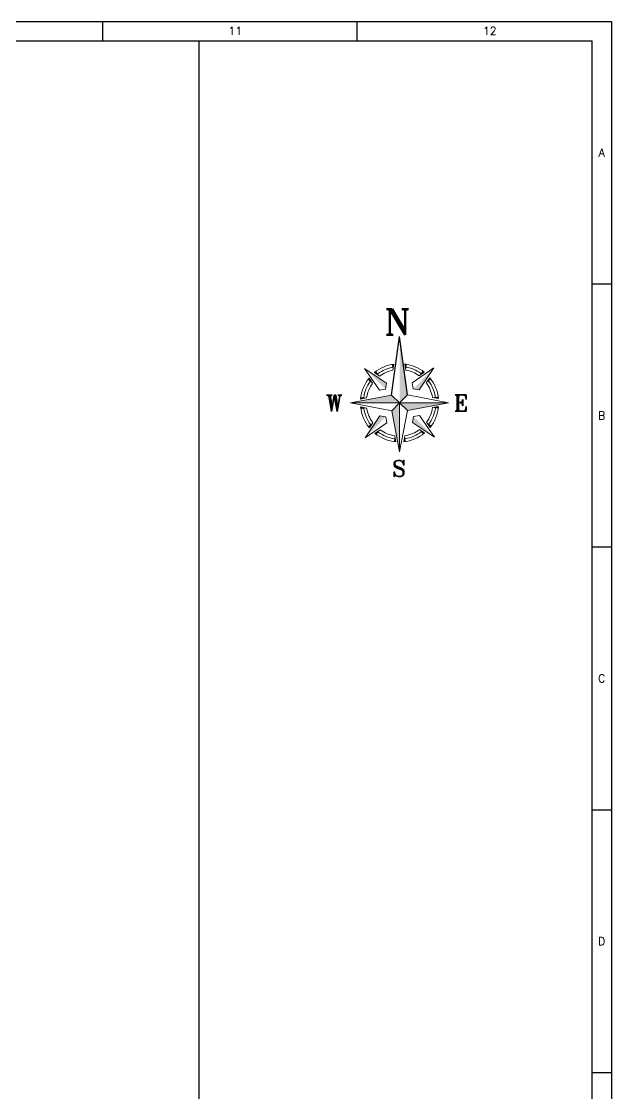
# Model space of a CAD drawing. Extents: x 2733443 to 3206532, y -1516114 to -1264405.
# Drawn here: x 3194558 to 3206532, y -1315556 to -1293818 of the extents above; entities that cross this region are included whole.
import ezdxf
from ezdxf.enums import TextEntityAlignment as Align

# ---------------------------------------------------------------- set-up
doc = ezdxf.new("R2010")
doc.units = 0
doc.header["$MEASUREMENT"] = 0
doc.linetypes.add('1', pattern=[0, 0, 0])
for name, color, linetype in [('TEXT', 5, '1'), ('TITLE', 7, 'Continuous'), ('walls', 1, 'Continuous')]:
    doc.layers.add(name, color=color, linetype=linetype)
doc.styles.add('ROMANS', font='romans.shx')
doc.styles.add('RT', font='romant.shx')

# ---------------------------------------------------------------- blocks, each defined once
blk = doc.blocks.new('A$C772B36EA')
at = {"layer": 'TITLE', "color": 5}
for p in [(-343, 338), (338, 343)]:
    blk.add_line(p, (0, 2877), dxfattribs=at)
at = {"layer": 'TITLE', "color": 8, "lineweight": 5}
for p, q in [((-566, 858), (-1516, 1493)), ((-866, 553), (-1516, 1493)), ((-287, 1418), (-252, 1683)), ((-287, 1418), (-252, 1683)), ((270, 1421), (233, 1686)), ((270, 1421), (233, 1686)), ((270, 1421), (233, 1686)), ((553, 866), (1493, 1516)), ((858, 566), (1493, 1516)), ((-1173, 847), (-1326, 1068)), ((-865, 1160), (-1088, 1309)), ((847, 1173), (1068, 1326)), ((1160, 865), (1309, 1088)), ((-606, 597), (-866, 553)), ((-606, 597), (-566, 858)), ((597, 606), (553, 866)), ((597, 606), (858, 566)), ((-343, 338), (-2128, 0)), ((-2128, 0), (0, 0)), ((0, 0), (-2128, 0)), ((-338, -343), (-2128, 0)), ((-1432, 209), (-1695, 156)), ((0, 0), (-343, 338)), ((-343, 338), (0, 0)), ((-338, -343), (0, 0)), ((0, 0), (-338, -343)), ((0, 0), (338, 343)), ((338, 343), (0, 0)), ((0, 0), (343, -338)), ((343, -338), (0, 0)), ((0, 0), (0, -2128)), ((0, -2128), (0, 0)), ((0, 0), (2128, 0)), ((2128, 0), (0, 0)), ((338, 343), (2128, 0)), ((343, -338), (2128, 0)), ((1428, 230), (1692, 182)), ((-1428, -230), (-1692, -182)), ((-338, -343), (0, -2128)), ((343, -338), (0, -2128)), ((1432, -209), (1695, -156)), ((-858, -566), (-1493, -1516)), ((-553, -866), (-1493, -1516)), ((-1160, -865), (-1309, -1088)), ((-597, -606), (-858, -566)), ((-597, -606), (-553, -866)), ((606, -597), (566, -858)), ((566, -858), (1516, -1493)), ((606, -597), (866, -553)), ((866, -553), (1516, -1493)), ((1173, -847), (1326, -1068)), ((-847, -1173), (-1068, -1326)), ((865, -1160), (1088, -1309)), ((-209, -1432), (-156, -1695)), ((230, -1428), (182, -1692))]:
    blk.add_line(p, q, dxfattribs=at)
for radius, start, end in [(1702, 98.5269, 129.7262), (1575, 99.8514, 126.7077), (1447, 101.4218, 126.7077), (1702, 51.1427, 82.1348), (1575, 54.1612, 80.8143), (1447, 54.1612, 79.2487), (1702, 141.1427, 174.7262), (1575, 9.1612, 36.7077), (1702, 6.1427, 39.7262), (1575, 144.1612, 171.7077), (1447, 144.1612, 171.7077), (1447, 9.1612, 36.7077), (1702, 186.1427, 219.7262), (1575, 189.1612, 216.7077), (1447, 189.1612, 216.7077), (1447, 324.1612, 351.7077), (1575, 324.1612, 351.7077), (1702, 321.1427, 354.7262), (1702, 231.1427, 264.7262), (1575, 234.1612, 261.7077), (1447, 234.1612, 261.7077), (1702, 276.1427, 309.7262), (1447, 279.1612, 306.7077), (1575, 279.1612, 306.7077)]:
    blk.add_arc((0, 0), radius, start, end, dxfattribs=at)
at = {"layer": 'TITLE', "color": 5}
blk.add_solid([(0, 2877), (338, 343), (0, 0)], dxfattribs=at)
at = {"layer": 'TITLE', "color": 8, "lineweight": 5}
for points in [[(-1516, 1493), (-566, 858), (-606, 597)], [(-252, 1683), (-340, 1668), (-287, 1418)], [(233, 1686), (320, 1672), (270, 1421)], [(1493, 1516), (858, 566), (597, 606)], [(-1326, 1068), (-1380, 997), (-1173, 847)], [(-1088, 1309), (-1017, 1365), (-865, 1160)], [(1068, 1326), (997, 1380), (847, 1173)], [(1309, 1088), (1365, 1017), (1160, 865)], [(-2128, 0), (-343, 338), (0, 0)], [(-1684, 245), (-1695, 156), (-1432, 209)], [(0, -2128), (-338, -343), (0, 0)], [(2128, 0), (343, -338), (0, 0)], [(1680, 271), (1692, 182), (1428, 230)], [(-1680, -271), (-1692, -182), (-1428, -230)], [(1684, -245), (1695, -156), (1432, -209)], [(-1493, -1516), (-858, -566), (-597, -606)], [(-1309, -1088), (-1365, -1017), (-1160, -865)], [(1516, -1493), (566, -858), (606, -597)], [(1326, -1068), (1380, -997), (1173, -847)], [(-1068, -1326), (-997, -1380), (-847, -1173)], [(1088, -1309), (1017, -1365), (865, -1160)], [(-245, -1684), (-156, -1695), (-209, -1432)], [(271, -1680), (182, -1692), (230, -1428)]]:
    blk.add_solid(points, dxfattribs=at)
blk = doc.blocks.new('A$C1BA14061')
at = {"layer": 'TITLE', "color": 7}
for p, q in [((0, 0), (203982, 0)), ((169971, -1290), (169971, 0)), ((186976, -1290), (186976, 0)), ((203982, 0), (203982, -140464)), ((203982, -17558), (202692, -17558)), ((203982, -35116), (202692, -35116)), ((203982, -52674), (202692, -52674)), ((203982, -70232), (202692, -70232))]:
    blk.add_line(p, q, dxfattribs=at)
at = {"layer": 'TITLE'}
for p in [(1204, -1290), (202692, -139174)]:
    blk.add_line(p, (202692, -1290), dxfattribs=at)
at = {"layer": 'TITLE', "color": 7, "style": 'ROMANS', "width": 1}
for s, height, p in [('11', 534.7, (178836, -626)), ('12', 534.7, (195842, -626)), ('A', 535, (203324, -8765)), ('B', 535, (203324, -26323)), ('C', 535, (203324, -43881)), ('D', 535, (203324, -61439))]:
    blk.add_text(s, height=height, dxfattribs=at).set_placement(p, align=Align.MIDDLE)

msp = doc.modelspace()

# ---------------------------------------------------------------- linework, layer by layer
at = {"layer": 'TITLE'}
msp.add_line((3198159.1989, -1294209.1855), (3198159.1989, -1336064.5417), dxfattribs=at)

# ---------------------------------------------------------------- block references
at = {"layer": 'TITLE', "xscale": 0.3035552556082519, "yscale": 0.3035553943041123, "zscale": 0.3035553665695551}
msp.add_blockref('A$C1BA14061', (3144611.978, -1293817.618), dxfattribs=at)
at = {"layer": 'walls', "xscale": 0.4672758229201079, "yscale": 0.4672759995928573, "zscale": 0.4672758834301755}
msp.add_blockref('A$C772B36EA', (3202230.2537, -1301549.9866), dxfattribs=at)

# ---------------------------------------------------------------- texts
at = {"layer": 'TEXT', "color": 7, "style": 'RT'}
for s, p in [('W', (3200736.9297, -1301727.107)), ('E', (3203327.422, -1301719.185)), ('S', (3202079.5117, -1303046.8417))]:
    msp.add_text(s, height=329.2738, dxfattribs=at).set_placement(p)
at = {"layer": 'TITLE', "color": 5, "style": 'RT'}
msp.add_text('N', height=519.3415, dxfattribs=at).set_placement((3201922.2354, -1300171.6349))

doc.saveas('drawing.dxf')
